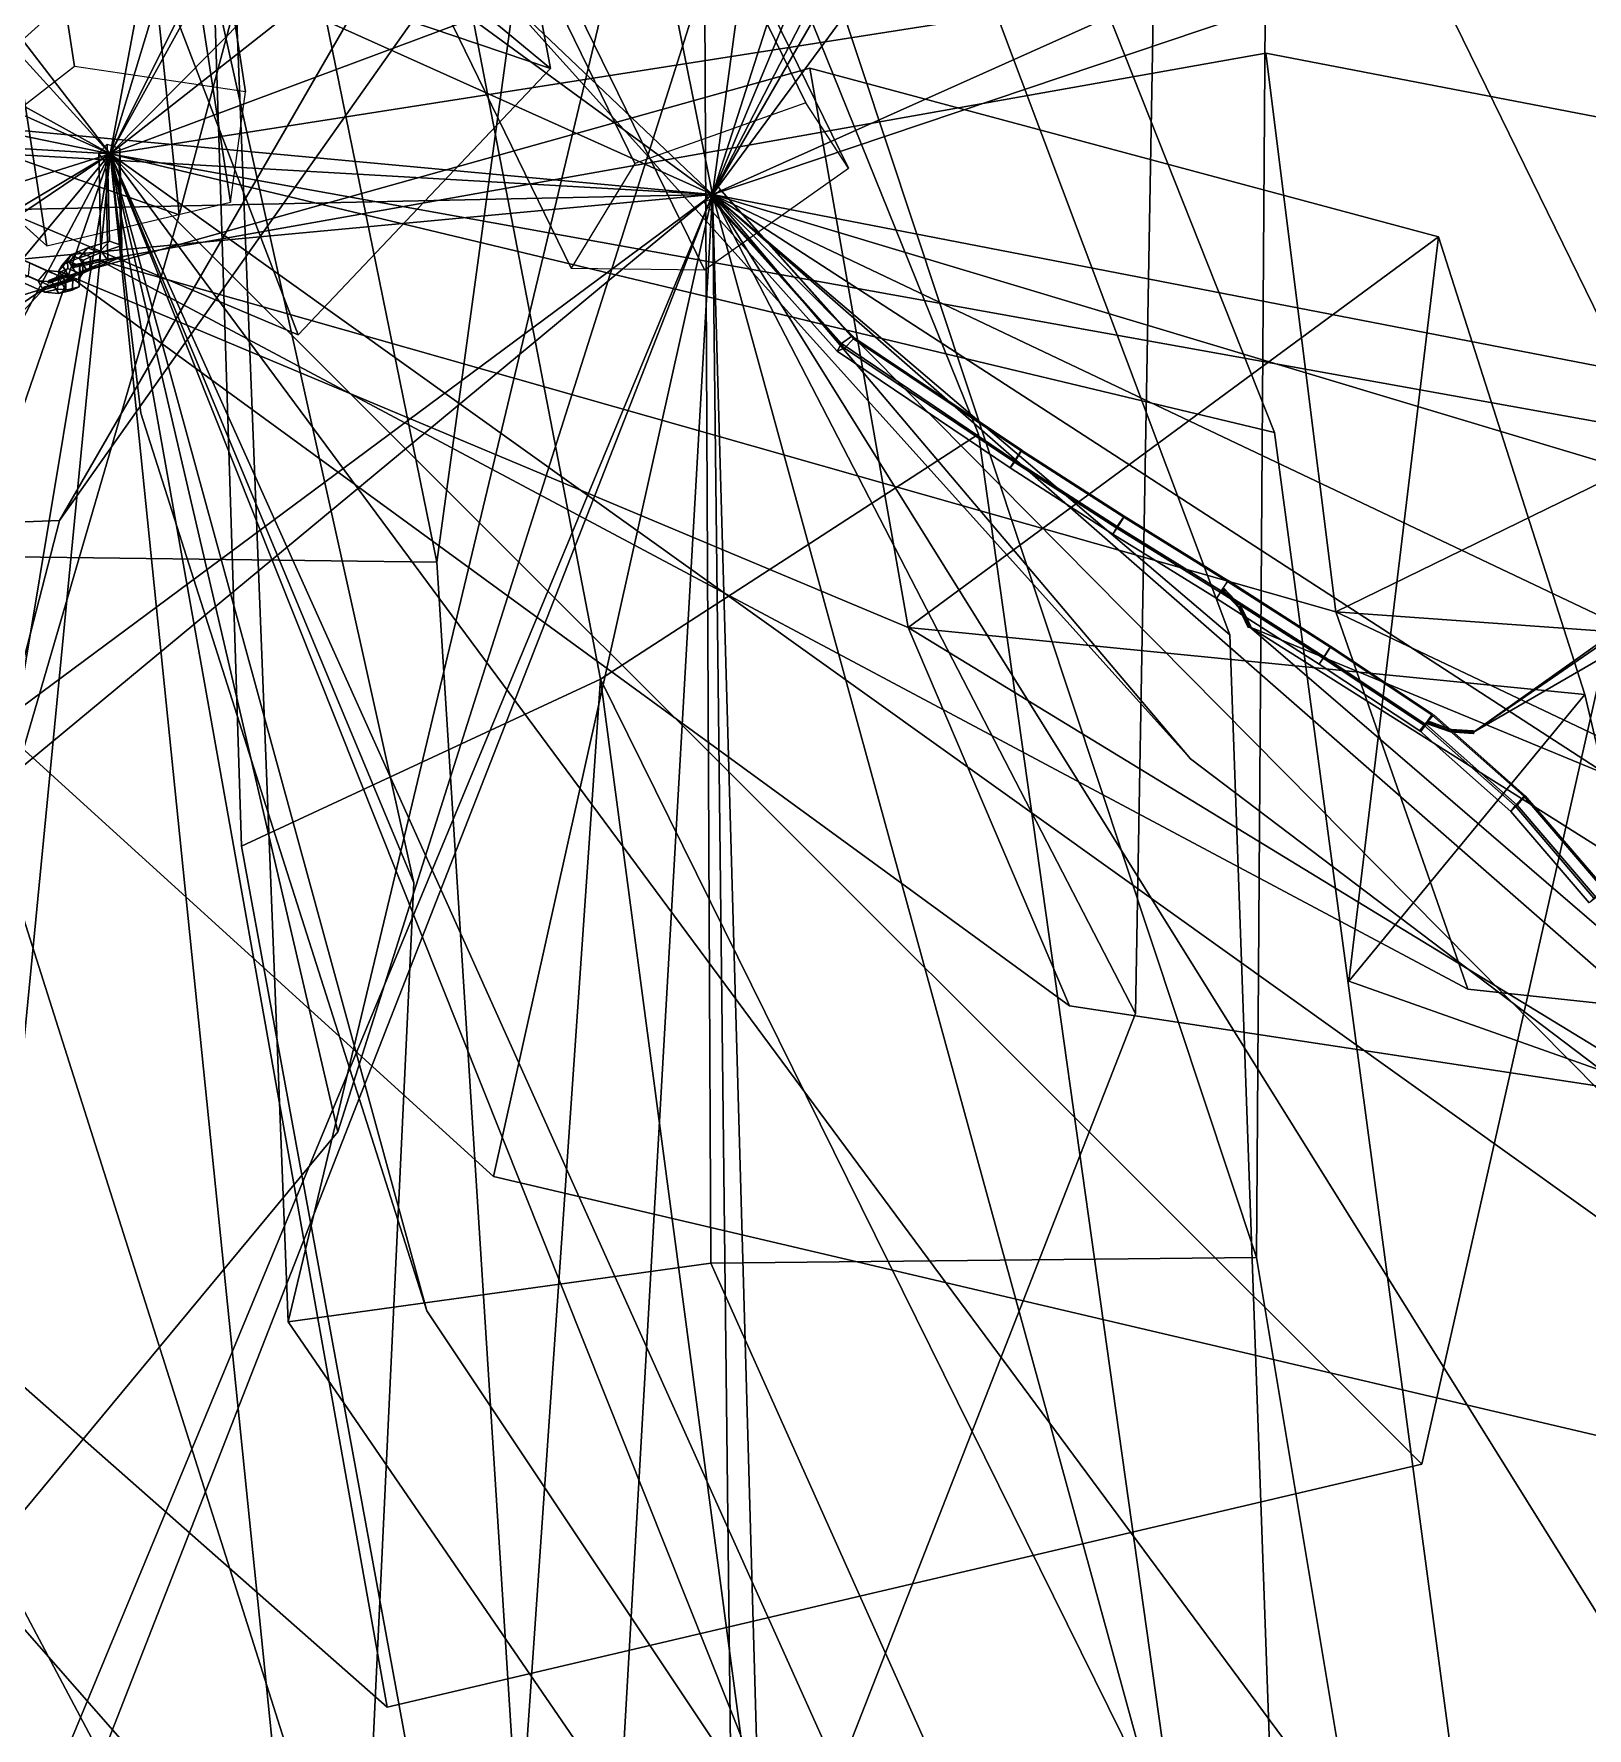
# Model space of a CAD drawing. Header units: metres. Extents: x -422 to 269, y -311 to 154.
# Drawn here: x -157.2 to -127.64, y -194.9 to -162.66 of the extents above; entities that cross this region are included whole.
import ezdxf

# ---------------------------------------------------------------- set-up
doc = ezdxf.new("R2010")
doc.units = ezdxf.units.M

msp = doc.modelspace()

# ---------------------------------------------------------------- linework, layer by layer
at = {"layer": 'coral-li_Intrnd', "color": 3}
for points in [[(-159.819, -141.2081, 574.8614), (-156.4236, -163.2759, 590.8166), (-158.7457, -165.0783, 588.8177), (-162.1476, -142.969, 572.8333)], [(-156.5758, -141.6483, 573.4743), (-153.1739, -163.7576, 589.4587), (-156.4236, -163.2759, 590.8166), (-159.819, -141.2081, 574.8614)], [(-153.4564, -141.598, 572.0261), (-142.5109, -163.966, 583.4007), (-145.7624, -165.1214, 584.2545), (-156.8752, -142.341, 572.6551)], [(-156.8697, -143.6855, 570.576), (-153.4573, -165.8621, 586.608), (-153.1739, -163.7576, 589.4587), (-156.5758, -141.6483, 573.4743)], [(-152.54, -143.0962, 568.9355), (-141.6973, -165.2108, 580.1719), (-142.5109, -163.966, 583.4007), (-153.4564, -141.598, 572.0261)], [(-156.8752, -142.341, 572.6551), (-145.7624, -165.1214, 584.2545), (-146.9717, -167.1171, 581.4937), (-158.0845, -144.3367, 569.8943)], [(-162.1476, -142.969, 572.8333), (-158.7457, -165.0783, 588.8177), (-156.9528, -166.6907, 586.2059), (-160.3652, -144.514, 570.1739)], [(-155.384, -144.779, 567.6255), (-144.4385, -167.147, 579.0001), (-141.6973, -165.2108, 580.1719), (-152.54, -143.0962, 568.9355)], [(-160.3652, -144.514, 570.1739), (-156.9528, -166.6907, 586.2059), (-153.4573, -165.8621, 586.608), (-156.8697, -143.6855, 570.576)], [(-158.0845, -144.3367, 569.8943), (-146.9717, -167.1171, 581.4937), (-144.4385, -167.147, 579.0001), (-155.384, -144.779, 567.6255)]]:
    msp.add_3dface(points, dxfattribs=at)
at = {"layer": 'coral-li_Leaf', "color": 3}
for points in [[(-112.0403, -108.6876, 421.2815), (-156.7112, -171.9143, 448.0213), (-122.5912, -112.8587, 399.1118)], [(-112.0403, -108.6876, 421.2815), (-122.5912, -112.8587, 399.1118), (-156.7112, -171.9143, 448.0213)], [(-122.5912, -112.8587, 399.1118), (-169.9484, -172.4239, 427.4928), (-184.7354, -177.2168, 402.6182)], [(-122.5912, -112.8587, 399.1118), (-184.7354, -177.2168, 402.6182), (-169.9484, -172.4239, 427.4928)], [(-122.5912, -112.8587, 399.1118), (-184.7354, -177.2168, 402.6182), (-142.5465, -114.0857, 372.0294)], [(-122.5912, -112.8587, 399.1118), (-142.5465, -114.0857, 372.0294), (-184.7354, -177.2168, 402.6182)], [(-122.5912, -112.8587, 399.1118), (-156.7112, -171.9143, 448.0213), (-169.9484, -172.4239, 427.4928)], [(-122.5912, -112.8587, 399.1118), (-169.9484, -172.4239, 427.4928), (-156.7112, -171.9143, 448.0213)], [(-158.7161, -124.9578, 506.3336), (-167.0827, -161.6823, 504.7086), (-154.4314, -166.0994, 502.295)], [(-158.7161, -124.9578, 506.3336), (-154.4314, -166.0994, 502.295), (-167.0827, -161.6823, 504.7086)], [(-158.7161, -124.9578, 506.3336), (-154.4314, -166.0994, 502.295), (-144.6509, -129.3977, 501.1729)], [(-158.7161, -124.9578, 506.3336), (-144.6509, -129.3977, 501.1729), (-154.4314, -166.0994, 502.295)], [(-154.7273, -131.885, 559.2829), (-153.248, -178.1148, 547.5212), (-146.4168, -174.9354, 542.4349)], [(-154.7273, -131.885, 559.2829), (-146.4168, -174.9354, 542.4349), (-153.248, -178.1148, 547.5212)], [(-146.4168, -174.9354, 542.4349), (-139.2237, -170.2741, 533.6298), (-154.7273, -131.885, 559.2829)], [(-146.4168, -174.9354, 542.4349), (-154.7273, -131.885, 559.2829), (-139.2237, -170.2741, 533.6298)], [(-145.9299, -137.768, 560.4674), (-107.4979, -165.7389, 564.7477), (-104.2776, -159.4318, 559.0472)], [(-145.9299, -137.768, 560.4674), (-104.2776, -159.4318, 559.0472), (-107.4979, -165.7389, 564.7477)], [(-155.6841, -142.5502, 518.0658), (-149.5317, -172.7111, 498.8745), (-145.2625, -141.5266, 509.3279)], [(-155.6841, -142.5502, 518.0658), (-145.2625, -141.5266, 509.3279), (-149.5317, -172.7111, 498.8745)], [(-136.7809, -142.153, 561.0158), (-100.0655, -172.557, 558.7153), (-97.1806, -166.1063, 552.9959)], [(-136.7809, -142.153, 561.0158), (-97.1806, -166.1063, 552.9959), (-100.0655, -172.557, 558.7153)], [(-97.1806, -166.1063, 552.9959), (-94.6266, -158.9595, 543.3316), (-136.7809, -142.153, 561.0158)], [(-97.1806, -166.1063, 552.9959), (-136.7809, -142.153, 561.0158), (-94.6266, -158.9595, 543.3316)], [(-164.6591, -142.7066, 522.6736), (-167.4539, -173.6846, 511.1119), (-155.6841, -142.5502, 518.0658)], [(-164.6591, -142.7066, 522.6736), (-155.6841, -142.5502, 518.0658), (-167.4539, -173.6846, 511.1119)], [(-155.6841, -142.5502, 518.0658), (-167.4539, -173.6846, 511.1119), (-159.5909, -172.5833, 505.201)], [(-155.6841, -142.5502, 518.0658), (-159.5909, -172.5833, 505.201), (-167.4539, -173.6846, 511.1119)], [(-155.6841, -142.5502, 518.0658), (-159.5909, -172.5833, 505.201), (-149.5317, -172.7111, 498.8745)], [(-155.6841, -142.5502, 518.0658), (-149.5317, -172.7111, 498.8745), (-159.5909, -172.5833, 505.201)], [(-155.1204, -160.6905, 661.0837), (-156.6374, -149.6738, 660.2557), (-159.9783, -165.0826, 618.9639)], [(-155.1204, -160.6905, 661.0837), (-159.9783, -165.0826, 618.9639), (-156.6374, -149.6738, 660.2557)], [(-147.3702, -163.3166, 687.655), (-162.157, -151.0799, 717.7909), (-148.8488, -155.4156, 686.7101)], [(-147.3702, -163.3166, 687.655), (-148.8488, -155.4156, 686.7101), (-162.157, -151.0799, 717.7909)], [(-101.3356, -156.3569, 608.0694), (-96.2085, -152.1013, 599.1275), (-129.8046, -175.9424, 583.1115)], [(-101.3356, -156.3569, 608.0694), (-129.8046, -175.9424, 583.1115), (-96.2085, -152.1013, 599.1275)], [(-144.4712, -154.1937, 528.2512), (-133.9354, -185.9399, 514.2152), (-133.7082, -153.2702, 519.9257)], [(-144.4712, -154.1937, 528.2512), (-133.7082, -153.2702, 519.9257), (-133.9354, -185.9399, 514.2152)], [(-153.6407, -154.7081, 532.43), (-152.3597, -187.1677, 525.6584), (-144.4712, -154.1937, 528.2512)], [(-153.6407, -154.7081, 532.43), (-144.4712, -154.1937, 528.2512), (-152.3597, -187.1677, 525.6584)], [(-144.4712, -154.1937, 528.2512), (-152.3597, -187.1677, 525.6584), (-144.3163, -186.047, 519.9993)], [(-144.4712, -154.1937, 528.2512), (-144.3163, -186.047, 519.9993), (-152.3597, -187.1677, 525.6584)], [(-144.4712, -154.1937, 528.2512), (-144.3163, -186.047, 519.9993), (-133.9354, -185.9399, 514.2152)], [(-144.4712, -154.1937, 528.2512), (-133.9354, -185.9399, 514.2152), (-144.3163, -186.047, 519.9993)], [(-155.1204, -160.6905, 661.0837), (-147.3702, -163.3166, 687.655), (-148.8488, -155.4156, 686.7101)], [(-155.1204, -160.6905, 661.0837), (-148.8488, -155.4156, 686.7101), (-147.3702, -163.3166, 687.655)], [(-129.8046, -175.9424, 583.1115), (-103.9128, -160.9437, 614.4241), (-101.3356, -156.3569, 608.0694)], [(-129.8046, -175.9424, 583.1115), (-101.3356, -156.3569, 608.0694), (-103.9128, -160.9437, 614.4241)], [(-159.9783, -165.0826, 618.9639), (-152.17, -168.3868, 661.4365), (-155.1204, -160.6905, 661.0837)], [(-159.9783, -165.0826, 618.9639), (-155.1204, -160.6905, 661.0837), (-152.17, -168.3868, 661.4365)], [(-152.17, -168.3868, 661.4365), (-147.3702, -163.3166, 687.655), (-155.1204, -160.6905, 661.0837)], [(-152.17, -168.3868, 661.4365), (-155.1204, -160.6905, 661.0837), (-147.3702, -163.3166, 687.655)], [(-167.0827, -161.6823, 504.7086), (-165.0706, -202.5748, 529.3098), (-154.4314, -166.0994, 502.295)], [(-167.0827, -161.6823, 504.7086), (-154.4314, -166.0994, 502.295), (-165.0706, -202.5748, 529.3098)], [(-132.4252, -173.6543, 636.0923), (-133.7555, -163.027, 639.1981), (-155.9358, -166.9694, 601.1705)], [(-132.4252, -173.6543, 636.0923), (-155.9358, -166.9694, 601.1705), (-133.7555, -163.027, 639.1981)], [(-132.4252, -173.6543, 636.0923), (-117.1798, -166.2158, 660.4221), (-133.7555, -163.027, 639.1981)], [(-132.4252, -173.6543, 636.0923), (-133.7555, -163.027, 639.1981), (-117.1798, -166.2158, 660.4221)], [(-140.559, -173.9523, 649.4535), (-142.4302, -163.3098, 652.2089), (-156.5407, -167.2561, 610.5085)], [(-140.559, -173.9523, 649.4535), (-156.5407, -167.2561, 610.5085), (-142.4302, -163.3098, 652.2089)], [(-140.559, -173.9523, 649.4535), (-130.4723, -166.5163, 676.3359), (-142.4302, -163.3098, 652.2089)], [(-140.559, -173.9523, 649.4535), (-142.4302, -163.3098, 652.2089), (-130.4723, -166.5163, 676.3359)], [(-132.4252, -173.6543, 636.0923), (-115.0713, -174.9032, 656.6143), (-117.1798, -166.2158, 660.4221)], [(-132.4252, -173.6543, 636.0923), (-117.1798, -166.2158, 660.4221), (-115.0713, -174.9032, 656.6143)], [(-140.559, -173.9523, 649.4535), (-127.6876, -175.2247, 673.0454), (-130.4723, -166.5163, 676.3359)], [(-140.559, -173.9523, 649.4535), (-130.4723, -166.5163, 676.3359), (-127.6876, -175.2247, 673.0454)], [(-127.6876, -175.2247, 673.0454), (-132.1754, -180.6803, 706.3924), (-130.4723, -166.5163, 676.3359)], [(-127.6876, -175.2247, 673.0454), (-130.4723, -166.5163, 676.3359), (-132.1754, -180.6803, 706.3924)], [(-155.9358, -166.9694, 601.1705), (-129.9123, -180.8322, 632.8945), (-132.4252, -173.6543, 636.0923)], [(-155.9358, -166.9694, 601.1705), (-132.4252, -173.6543, 636.0923), (-129.9123, -180.8322, 632.8945)], [(-156.5407, -167.2561, 610.5085), (-137.4927, -181.1513, 646.8392), (-140.559, -173.9523, 649.4535)], [(-156.5407, -167.2561, 610.5085), (-140.559, -173.9523, 649.4535), (-137.4927, -181.1513, 646.8392)], [(-187.0391, -187.9842, 628.0601), (-192.3324, -178.3705, 630.0385), (-156.9995, -167.5038, 605.8083)], [(-187.0391, -187.9842, 628.0601), (-156.9995, -167.5038, 605.8083), (-192.3324, -178.3705, 630.0385)], [(-156.9995, -167.5038, 605.8083), (-182.213, -194.6736, 628.2115), (-187.0391, -187.9842, 628.0601)], [(-156.9995, -167.5038, 605.8083), (-187.0391, -187.9842, 628.0601), (-182.213, -194.6736, 628.2115)], [(-146.4168, -174.9354, 542.4349), (-135.4424, -197.1456, 521.1173), (-139.2237, -170.2741, 533.6298)], [(-146.4168, -174.9354, 542.4349), (-139.2237, -170.2741, 533.6298), (-135.4424, -197.1456, 521.1173)], [(-156.7112, -171.9143, 448.0213), (-183.117, -274.4756, 427.6138), (-169.9484, -172.4239, 427.4928)], [(-156.7112, -171.9143, 448.0213), (-169.9484, -172.4239, 427.4928), (-183.117, -274.4756, 427.6138)], [(-167.4539, -173.6846, 511.1119), (-147.0184, -212.2084, 508.3265), (-159.5909, -172.5833, 505.201)], [(-167.4539, -173.6846, 511.1119), (-159.5909, -172.5833, 505.201), (-147.0184, -212.2084, 508.3265)], [(-159.5909, -172.5833, 505.201), (-147.0184, -212.2084, 508.3265), (-149.5317, -172.7111, 498.8745)], [(-159.5909, -172.5833, 505.201), (-149.5317, -172.7111, 498.8745), (-147.0184, -212.2084, 508.3265)], [(-129.9123, -180.8322, 632.8945), (-113.6105, -182.5814, 654.5127), (-132.4252, -173.6543, 636.0923)], [(-129.9123, -180.8322, 632.8945), (-132.4252, -173.6543, 636.0923), (-113.6105, -182.5814, 654.5127)], [(-132.4252, -173.6543, 636.0923), (-113.6105, -182.5814, 654.5127), (-115.0713, -174.9032, 656.6143)], [(-132.4252, -173.6543, 636.0923), (-115.0713, -174.9032, 656.6143), (-113.6105, -182.5814, 654.5127)], [(-137.4927, -181.1513, 646.8392), (-125.8747, -182.9157, 671.2944), (-140.559, -173.9523, 649.4535)], [(-137.4927, -181.1513, 646.8392), (-140.559, -173.9523, 649.4535), (-125.8747, -182.9157, 671.2944)], [(-140.559, -173.9523, 649.4535), (-125.8747, -182.9157, 671.2944), (-127.6876, -175.2247, 673.0454)], [(-140.559, -173.9523, 649.4535), (-127.6876, -175.2247, 673.0454), (-125.8747, -182.9157, 671.2944)], [(-134.0699, -173.9392, 582.4333), (-101.7412, -201.7583, 574.8984), (-99.6575, -195.6605, 569.7469)], [(-134.0699, -173.9392, 582.4333), (-99.6575, -195.6605, 569.7469), (-101.7412, -201.7583, 574.8984)], [(-99.6575, -195.6605, 569.7469), (-98.2884, -188.7333, 561.1159), (-134.0699, -173.9392, 582.4333)], [(-99.6575, -195.6605, 569.7469), (-134.0699, -173.9392, 582.4333), (-98.2884, -188.7333, 561.1159)], [(-153.248, -178.1148, 547.5212), (-148.448, -204.2844, 533.8837), (-146.4168, -174.9354, 542.4349)], [(-153.248, -178.1148, 547.5212), (-146.4168, -174.9354, 542.4349), (-148.448, -204.2844, 533.8837)], [(-146.4168, -174.9354, 542.4349), (-148.448, -204.2844, 533.8837), (-143.0145, -200.5409, 527.8835)], [(-146.4168, -174.9354, 542.4349), (-143.0145, -200.5409, 527.8835), (-148.448, -204.2844, 533.8837)], [(-146.4168, -174.9354, 542.4349), (-143.0145, -200.5409, 527.8835), (-135.4424, -197.1456, 521.1173)], [(-146.4168, -174.9354, 542.4349), (-135.4424, -197.1456, 521.1173), (-143.0145, -200.5409, 527.8835)], [(-125.8747, -182.9157, 671.2944), (-132.1754, -180.6803, 706.3924), (-127.6876, -175.2247, 673.0454)], [(-125.8747, -182.9157, 671.2944), (-127.6876, -175.2247, 673.0454), (-132.1754, -180.6803, 706.3924)], [(-144.3163, -186.047, 519.9993), (-127.7472, -223.0438, 529.73), (-133.9354, -185.9399, 514.2152)], [(-144.3163, -186.047, 519.9993), (-133.9354, -185.9399, 514.2152), (-127.7472, -223.0438, 529.73)], [(-152.3597, -187.1677, 525.6584), (-127.7472, -223.0438, 529.73), (-144.3163, -186.047, 519.9993)], [(-152.3597, -187.1677, 525.6584), (-144.3163, -186.047, 519.9993), (-127.7472, -223.0438, 529.73)]]:
    msp.add_3dface(points, dxfattribs=at)
at = {"layer": 'coral-li_Mrstm', "color": 3}
for points in [[(-155.7478, -164.9399, 588.3712), (-144.0722, -143.8325, 608.159), (-150.7336, -138.2324, 590.7391)], [(-155.7478, -164.9399, 588.3712), (-150.7336, -138.2324, 590.7391), (-144.0722, -143.8325, 608.159)], [(-144.287, -165.7146, 581.6705), (-140.781, -139.8475, 590.7549), (-135.696, -150.8382, 606.1398)], [(-144.287, -165.7146, 581.6705), (-135.696, -150.8382, 606.1398), (-140.781, -139.8475, 590.7549)], [(-144.287, -165.7146, 581.6705), (-137.0375, -148.2832, 606.5098), (-149.1765, -141.3636, 592.947)], [(-144.287, -165.7146, 581.6705), (-149.1765, -141.3636, 592.947), (-137.0375, -148.2832, 606.5098)], [(-155.7478, -164.9399, 588.3712), (-144.1085, -141.7085, 597.7921), (-142.1028, -154.2202, 612.718)], [(-155.7478, -164.9399, 588.3712), (-142.1028, -154.2202, 612.718), (-144.1085, -141.7085, 597.7921)], [(-144.287, -165.7146, 581.6705), (-116.1417, -153.1127, 576.9339), (-132.1665, -142.2441, 574.8683)], [(-144.287, -165.7146, 581.6705), (-132.1665, -142.2441, 574.8683), (-116.1417, -153.1127, 576.9339)], [(-155.7478, -164.9399, 588.3712), (-179.1889, -151.977, 604.3674), (-172.3809, -143.321, 588.3077)], [(-155.7478, -164.9399, 588.3712), (-172.3809, -143.321, 588.3077), (-179.1889, -151.977, 604.3674)], [(-155.7478, -164.9399, 588.3712), (-133.5944, -170.239, 626.6155), (-144.0722, -143.8325, 608.159)], [(-155.7478, -164.9399, 588.3712), (-144.0722, -143.8325, 608.159), (-133.5944, -170.239, 626.6155)], [(-155.7478, -164.9399, 588.3712), (-173.1141, -145.8411, 598.2491), (-175.3626, -160.8916, 610.5688)], [(-155.7478, -164.9399, 588.3712), (-175.3626, -160.8916, 610.5688), (-173.1141, -145.8411, 598.2491)], [(-144.287, -165.7146, 581.6705), (-130.4018, -146.8728, 566.9697), (-116.3327, -156.2987, 576.7962)], [(-144.287, -165.7146, 581.6705), (-116.3327, -156.2987, 576.7962), (-130.4018, -146.8728, 566.9697)], [(-144.287, -165.7146, 581.6705), (-113.4797, -171.6805, 613.2426), (-137.0375, -148.2832, 606.5098)], [(-144.287, -165.7146, 581.6705), (-137.0375, -148.2832, 606.5098), (-113.4797, -171.6805, 613.2426)], [(-155.7478, -164.9399, 588.3712), (-125.6655, -160.2179, 581.5771), (-139.2776, -148.3006, 574.3745)], [(-155.7478, -164.9399, 588.3712), (-139.2776, -148.3006, 574.3745), (-125.6655, -160.2179, 581.5771)], [(-144.287, -165.7146, 581.6705), (-164.8202, -150.713, 592.4993), (-166.0513, -167.7508, 602.0673)], [(-144.287, -165.7146, 581.6705), (-166.0513, -167.7508, 602.0673), (-164.8202, -150.713, 592.4993)], [(-144.287, -165.7146, 581.6705), (-135.696, -150.8382, 606.1398), (-136.2367, -181.299, 622.4297)], [(-144.287, -165.7146, 581.6705), (-136.2367, -181.299, 622.4297), (-135.696, -150.8382, 606.1398)], [(-155.7478, -164.9399, 588.3712), (-172.593, -175.0024, 628.327), (-179.1889, -151.977, 604.3674)], [(-155.7478, -164.9399, 588.3712), (-179.1889, -151.977, 604.3674), (-172.593, -175.0024, 628.327)], [(-144.287, -165.7146, 581.6705), (-104.1739, -184.7638, 578.5805), (-116.1417, -153.1127, 576.9339)], [(-144.287, -165.7146, 581.6705), (-116.1417, -153.1127, 576.9339), (-104.1739, -184.7638, 578.5805)], [(-155.7478, -164.9399, 588.3712), (-142.1028, -154.2202, 612.718), (-151.415, -183.5503, 628.4196)], [(-155.7478, -164.9399, 588.3712), (-151.415, -183.5503, 628.4196), (-142.1028, -154.2202, 612.718)], [(-144.287, -165.7146, 581.6705), (-168.4447, -166.2342, 601.4071), (-168.8862, -154.6586, 585.7548)], [(-144.287, -165.7146, 581.6705), (-168.8862, -154.6586, 585.7548), (-168.4447, -166.2342, 601.4071)], [(-144.287, -165.7146, 581.6705), (-134.4397, -174.0935, 553.2764), (-141.2048, -156.0915, 556.334)], [(-144.287, -165.7146, 581.6705), (-141.2048, -156.0915, 556.334), (-134.4397, -174.0935, 553.2764)], [(-144.287, -165.7146, 581.6705), (-116.3327, -156.2987, 576.7962), (-106.9536, -176.9333, 602.8685)], [(-144.287, -165.7146, 581.6705), (-106.9536, -176.9333, 602.8685), (-116.3327, -156.2987, 576.7962)], [(-155.7478, -164.9399, 588.3712), (-182.8131, -173.472, 575.4068), (-174.5056, -156.5817, 570.4177)], [(-155.7478, -164.9399, 588.3712), (-174.5056, -156.5817, 570.4177), (-182.8131, -173.472, 575.4068)], [(-155.7478, -164.9399, 588.3712), (-133.0777, -156.478, 575.0151), (-126.3459, -170.2357, 587.2117)], [(-155.7478, -164.9399, 588.3712), (-126.3459, -170.2357, 587.2117), (-133.0777, -156.478, 575.0151)], [(-155.7478, -164.9399, 588.3712), (-149.9701, -178.8127, 561.0295), (-154.1913, -159.8123, 561.6256)], [(-155.7478, -164.9399, 588.3712), (-154.1913, -159.8123, 561.6256), (-149.9701, -178.8127, 561.0295)], [(-155.7478, -164.9399, 588.3712), (-120.0385, -190.4747, 595.7404), (-125.6655, -160.2179, 581.5771)], [(-155.7478, -164.9399, 588.3712), (-125.6655, -160.2179, 581.5771), (-120.0385, -190.4747, 595.7404)], [(-155.7478, -164.9399, 588.3712), (-175.3626, -160.8916, 610.5688), (-171.4014, -194.4974, 617.5314)], [(-155.7478, -164.9399, 588.3712), (-171.4014, -194.4974, 617.5314), (-175.3626, -160.8916, 610.5688)], [(-144.287, -165.7146, 581.6705), (-148.2761, -161.9111, 554.5864), (-135.1868, -176.4548, 555.2944)], [(-144.287, -165.7146, 581.6705), (-135.1868, -176.4548, 555.2944), (-148.2761, -161.9111, 554.5864)], [(-155.7478, -164.9399, 588.3712), (-180.0491, -163.5127, 575.2817), (-180.1416, -181.428, 583.18)], [(-155.7478, -164.9399, 588.3712), (-180.1416, -181.428, 583.18), (-180.0491, -163.5127, 575.2817)], [(-144.287, -165.7146, 581.6705), (-166.815, -182.4267, 568.0104), (-163.8851, -163.8983, 562.7851)], [(-144.287, -165.7146, 581.6705), (-163.8851, -163.8983, 562.7851), (-166.815, -182.4267, 568.0104)], [(-144.287, -165.7146, 581.6705), (-169.4259, -164.2709, 570.2742), (-165.7384, -183.492, 570.8232)], [(-144.287, -165.7146, 581.6705), (-165.7384, -183.492, 570.8232), (-169.4259, -164.2709, 570.2742)], [(-155.7478, -164.9399, 588.3712), (-169.7644, -205.688, 624.6899), (-183.5035, -198.2264, 598.5256)], [(-155.7478, -164.9399, 588.3712), (-183.5035, -198.2264, 598.5256), (-169.7644, -205.688, 624.6899)], [(-155.7478, -164.9399, 588.3712), (-183.5035, -198.2264, 598.5256), (-182.8131, -173.472, 575.4068)], [(-155.7478, -164.9399, 588.3712), (-182.8131, -173.472, 575.4068), (-183.5035, -198.2264, 598.5256)], [(-155.7478, -164.9399, 588.3712), (-180.1416, -181.428, 583.18), (-162.8815, -207.8176, 597.2935)], [(-155.7478, -164.9399, 588.3712), (-162.8815, -207.8176, 597.2935), (-180.1416, -181.428, 583.18)], [(-155.7478, -164.9399, 588.3712), (-150.4781, -194.4988, 636.0621), (-172.593, -175.0024, 628.327)], [(-155.7478, -164.9399, 588.3712), (-172.593, -175.0024, 628.327), (-150.4781, -194.4988, 636.0621)], [(-155.7478, -164.9399, 588.3712), (-171.4014, -194.4974, 617.5314), (-160.9537, -218.5084, 605.0815)], [(-155.7478, -164.9399, 588.3712), (-160.9537, -218.5084, 605.0815), (-171.4014, -194.4974, 617.5314)], [(-155.7478, -164.9399, 588.3712), (-151.415, -183.5503, 628.4196), (-169.7644, -205.688, 624.6899)], [(-155.7478, -164.9399, 588.3712), (-169.7644, -205.688, 624.6899), (-151.415, -183.5503, 628.4196)], [(-155.7478, -164.9399, 588.3712), (-162.8815, -207.8176, 597.2935), (-135.7359, -215.1279, 604.3903)], [(-155.7478, -164.9399, 588.3712), (-135.7359, -215.1279, 604.3903), (-162.8815, -207.8176, 597.2935)], [(-155.7478, -164.9399, 588.3712), (-160.9537, -218.5084, 605.0815), (-151.3497, -208.0329, 578.1179)], [(-155.7478, -164.9399, 588.3712), (-151.3497, -208.0329, 578.1179), (-160.9537, -218.5084, 605.0815)], [(-155.7478, -164.9399, 588.3712), (-135.7359, -215.1279, 604.3903), (-120.0385, -190.4747, 595.7404)], [(-155.7478, -164.9399, 588.3712), (-120.0385, -190.4747, 595.7404), (-135.7359, -215.1279, 604.3903)], [(-155.7478, -164.9399, 588.3712), (-155.1628, -169.8765, 561.1827), (-149.7204, -186.9546, 569.0609)], [(-155.7478, -164.9399, 588.3712), (-149.7204, -186.9546, 569.0609), (-155.1628, -169.8765, 561.1827)], [(-155.7478, -164.9399, 588.3712), (-149.7204, -186.9546, 569.0609), (-137.8345, -204.7825, 596.1609)], [(-155.7478, -164.9399, 588.3712), (-137.8345, -204.7825, 596.1609), (-149.7204, -186.9546, 569.0609)], [(-155.7478, -164.9399, 588.3712), (-137.8345, -204.7825, 596.1609), (-129.568, -200.2995, 623.5881)], [(-155.7478, -164.9399, 588.3712), (-129.568, -200.2995, 623.5881), (-137.8345, -204.7825, 596.1609)], [(-155.7478, -164.9399, 588.3712), (-129.568, -200.2995, 623.5881), (-133.5944, -170.239, 626.6155)], [(-155.7478, -164.9399, 588.3712), (-133.5944, -170.239, 626.6155), (-129.568, -200.2995, 623.5881)], [(-155.7478, -164.9399, 588.3712), (-126.3459, -170.2357, 587.2117), (-130.7884, -189.8704, 615.2876)], [(-155.7478, -164.9399, 588.3712), (-130.7884, -189.8704, 615.2876), (-126.3459, -170.2357, 587.2117)], [(-155.7478, -164.9399, 588.3712), (-130.7884, -189.8704, 615.2876), (-150.4781, -194.4988, 636.0621)], [(-155.7478, -164.9399, 588.3712), (-150.4781, -194.4988, 636.0621), (-130.7884, -189.8704, 615.2876)], [(-155.7478, -164.9399, 588.3712), (-151.3497, -208.0329, 578.1179), (-149.9701, -178.8127, 561.0295)], [(-155.7478, -164.9399, 588.3712), (-149.9701, -178.8127, 561.0295), (-151.3497, -208.0329, 578.1179)], [(-144.287, -165.7146, 581.6705), (-148.4552, -184.3974, 621.8583), (-168.4447, -166.2342, 601.4071)], [(-144.287, -165.7146, 581.6705), (-168.4447, -166.2342, 601.4071), (-148.4552, -184.3974, 621.8583)], [(-144.287, -165.7146, 581.6705), (-160.8968, -205.7328, 591.8752), (-166.815, -182.4267, 568.0104)], [(-144.287, -165.7146, 581.6705), (-166.815, -182.4267, 568.0104), (-160.8968, -205.7328, 591.8752)], [(-144.287, -165.7146, 581.6705), (-166.0513, -167.7508, 602.0673), (-158.216, -201.3318, 604.1736)], [(-144.287, -165.7146, 581.6705), (-158.216, -201.3318, 604.1736), (-166.0513, -167.7508, 602.0673)], [(-144.287, -165.7146, 581.6705), (-165.7384, -183.492, 570.8232), (-143.0398, -209.3657, 573.7955)], [(-144.287, -165.7146, 581.6705), (-143.0398, -209.3657, 573.7955), (-165.7384, -183.492, 570.8232)], [(-144.287, -165.7146, 581.6705), (-146.7111, -208.0839, 618.7499), (-160.8968, -205.7328, 591.8752)], [(-144.287, -165.7146, 581.6705), (-160.8968, -205.7328, 591.8752), (-146.7111, -208.0839, 618.7499)], [(-144.287, -165.7146, 581.6705), (-158.216, -201.3318, 604.1736), (-143.6413, -221.541, 589.3461)], [(-144.287, -165.7146, 581.6705), (-143.6413, -221.541, 589.3461), (-158.216, -201.3318, 604.1736)], [(-144.287, -165.7146, 581.6705), (-118.9405, -191.3269, 625.0004), (-148.4552, -184.3974, 621.8583)], [(-144.287, -165.7146, 581.6705), (-148.4552, -184.3974, 621.8583), (-118.9405, -191.3269, 625.0004)], [(-144.287, -165.7146, 581.6705), (-136.2367, -181.299, 622.4297), (-146.7111, -208.0839, 618.7499)], [(-144.287, -165.7146, 581.6705), (-146.7111, -208.0839, 618.7499), (-136.2367, -181.299, 622.4297)], [(-144.287, -165.7146, 581.6705), (-143.6413, -221.541, 589.3461), (-133.3113, -205.6886, 565.4504)], [(-144.287, -165.7146, 581.6705), (-133.3113, -205.6886, 565.4504), (-143.6413, -221.541, 589.3461)], [(-144.287, -165.7146, 581.6705), (-133.3113, -205.6886, 565.4504), (-134.4397, -174.0935, 553.2764)], [(-144.287, -165.7146, 581.6705), (-134.4397, -174.0935, 553.2764), (-133.3113, -205.6886, 565.4504)], [(-144.287, -165.7146, 581.6705), (-143.0398, -209.3657, 573.7955), (-114.554, -213.3971, 577.3999)], [(-144.287, -165.7146, 581.6705), (-114.554, -213.3971, 577.3999), (-143.0398, -209.3657, 573.7955)], [(-144.287, -165.7146, 581.6705), (-114.554, -213.3971, 577.3999), (-104.1739, -184.7638, 578.5805)], [(-144.287, -165.7146, 581.6705), (-104.1739, -184.7638, 578.5805), (-114.554, -213.3971, 577.3999)], [(-144.287, -165.7146, 581.6705), (-135.1868, -176.4548, 555.2944), (-111.5395, -194.373, 572.9935)], [(-144.287, -165.7146, 581.6705), (-111.5395, -194.373, 572.9935), (-135.1868, -176.4548, 555.2944)], [(-144.287, -165.7146, 581.6705), (-111.5395, -194.373, 572.9935), (-99.3755, -194.8309, 599.3091)], [(-144.287, -165.7146, 581.6705), (-99.3755, -194.8309, 599.3091), (-111.5395, -194.373, 572.9935)], [(-144.287, -165.7146, 581.6705), (-99.3755, -194.8309, 599.3091), (-113.4797, -171.6805, 613.2426)], [(-144.287, -165.7146, 581.6705), (-113.4797, -171.6805, 613.2426), (-99.3755, -194.8309, 599.3091)], [(-144.287, -165.7146, 581.6705), (-106.9536, -176.9333, 602.8685), (-118.9405, -191.3269, 625.0004)], [(-144.287, -165.7146, 581.6705), (-118.9405, -191.3269, 625.0004), (-106.9536, -176.9333, 602.8685)]]:
    msp.add_3dface(points, dxfattribs=at)
at = {"layer": 'coral-li_Petiole', "color": 3}
for points in [[(-155.8032, -164.7545, 588.471), (-155.7625, -166.603, 591.926), (-155.9244, -166.7776, 591.8345), (-155.9651, -164.9291, 588.3795)], [(-155.9651, -164.9291, 588.3795), (-155.9244, -166.7776, 591.8345), (-155.788, -166.967, 591.7316), (-155.8287, -165.1185, 588.2766)], [(-155.8287, -165.1185, 588.2766), (-155.788, -166.967, 591.7316), (-155.5372, -166.9075, 591.7604), (-155.5779, -165.059, 588.3054)], [(-155.5653, -164.8344, 588.4255), (-155.5246, -166.6829, 591.8805), (-155.7625, -166.603, 591.926), (-155.8032, -164.7545, 588.471)], [(-155.5779, -165.059, 588.3054), (-155.5372, -166.9075, 591.7604), (-155.5246, -166.6829, 591.8805), (-155.5653, -164.8344, 588.4255)], [(-144.1711, -165.5722, 581.7874), (-141.6355, -168.4084, 582.7269), (-141.8279, -168.5515, 582.8138), (-144.3634, -165.7153, 581.8743)], [(-144.3094, -165.8004, 581.4717), (-141.7738, -168.6366, 582.4112), (-141.6023, -168.4606, 582.4795), (-144.1379, -165.6244, 581.54)], [(-144.1379, -165.6244, 581.54), (-141.6023, -168.4606, 582.4795), (-141.6355, -168.4084, 582.7269), (-144.1711, -165.5722, 581.7874)], [(-144.3634, -165.7153, 581.8743), (-141.8279, -168.5515, 582.8138), (-141.9146, -168.6947, 582.6157), (-144.4502, -165.8585, 581.6762)], [(-144.4502, -165.8585, 581.6762), (-141.9146, -168.6947, 582.6157), (-141.7738, -168.6366, 582.4112), (-144.3094, -165.8004, 581.4717)], [(-155.7625, -166.603, 591.926), (-156.1698, -166.7277, 595.723), (-156.335, -166.9204, 595.6981), (-155.9244, -166.7776, 591.8345)], [(-155.5246, -166.6829, 591.8805), (-155.9352, -166.8256, 595.744), (-156.1698, -166.7277, 595.723), (-155.7625, -166.603, 591.926)], [(-156.9504, -167.1629, 609.5774), (-157.4997, -166.9159, 611.8201), (-157.6669, -167.1075, 611.8003), (-157.1176, -167.3545, 609.5576)], [(-156.7243, -167.2605, 609.6436), (-157.2736, -167.0136, 611.8863), (-157.4997, -166.9159, 611.8201), (-156.9504, -167.1629, 609.5774)], [(-156.4928, -166.8675, 600.3591), (-156.5579, -166.973, 602.678), (-156.7241, -167.1661, 602.6646), (-156.6589, -167.0605, 600.3456)], [(-156.5579, -166.973, 602.678), (-156.5543, -167.1209, 605.0009), (-156.7206, -167.314, 604.9888), (-156.7241, -167.1661, 602.6646)], [(-156.3588, -166.8041, 598.0363), (-156.4926, -166.8673, 600.3538), (-156.6586, -167.0604, 600.3389), (-156.5245, -166.9969, 598.0164)], [(-156.5245, -166.9969, 598.0164), (-156.6586, -167.0604, 600.3389), (-156.5274, -167.2791, 600.3405), (-156.3934, -167.2157, 598.0198)], [(-156.257, -166.9649, 600.3613), (-156.3221, -167.0704, 602.6802), (-156.5579, -166.973, 602.678), (-156.4928, -166.8675, 600.3591)], [(-156.3221, -167.0704, 602.6802), (-156.3185, -167.2179, 604.9943), (-156.5543, -167.1209, 605.0009), (-156.5579, -166.973, 602.678)], [(-156.1698, -166.7277, 595.723), (-156.3588, -166.8041, 598.0363), (-156.5245, -166.9969, 598.0164), (-156.3355, -166.9205, 595.7031)], [(-156.3355, -166.9205, 595.7031), (-156.5245, -166.9969, 598.0164), (-156.3934, -167.2157, 598.0198), (-156.2044, -167.1393, 595.7066)], [(-156.1238, -166.9018, 598.0522), (-156.2572, -166.9649, 600.3647), (-156.4926, -166.8673, 600.3538), (-156.3588, -166.8041, 598.0363)], [(-155.9347, -166.8254, 595.739), (-156.1238, -166.9018, 598.0522), (-156.3588, -166.8041, 598.0363), (-156.1698, -166.7277, 595.723)], [(-156.2753, -167.219, 600.3492), (-156.3404, -167.3245, 602.6681), (-156.3221, -167.0704, 602.6802), (-156.257, -166.9649, 600.3613)], [(-155.9244, -166.7776, 591.8345), (-156.335, -166.9204, 595.6981), (-156.2041, -167.1392, 595.7034), (-155.788, -166.967, 591.7316)], [(-156.2796, -167.0183, 600.8159), (-155.9422, -166.9426, 601.1708), (-155.956, -166.9656, 601.1888), (-156.299, -167.0425, 600.8247)], [(-156.299, -167.0425, 600.8247), (-155.956, -166.9656, 601.1888), (-155.9421, -166.9938, 601.1816), (-156.283, -167.0702, 600.8209)], [(-156.283, -167.0702, 600.8209), (-155.9421, -166.9938, 601.1816), (-155.9193, -166.988, 601.1588), (-156.2531, -167.0629, 600.8095)], [(-156.2514, -167.0309, 600.8065), (-155.9196, -166.9564, 601.1523), (-155.9422, -166.9426, 601.1708), (-156.2796, -167.0183, 600.8159)], [(-156.142, -167.156, 598.0424), (-156.2756, -167.2192, 600.3567), (-156.2572, -166.9649, 600.3647), (-156.1238, -166.9018, 598.0522)], [(-156.2531, -167.0629, 600.8095), (-155.9193, -166.988, 601.1588), (-155.9196, -166.9564, 601.1523), (-156.2514, -167.0309, 600.8065)], [(-155.788, -166.967, 591.7316), (-156.2041, -167.1392, 595.7034), (-155.9533, -167.0798, 595.7323), (-155.5372, -166.9075, 591.7604)], [(-155.953, -167.0796, 595.7291), (-156.142, -167.156, 598.0424), (-156.1238, -166.9018, 598.0522), (-155.9347, -166.8254, 595.739)], [(-155.5372, -166.9075, 591.7604), (-155.9533, -167.0798, 595.7323), (-155.9352, -166.8256, 595.744), (-155.5246, -166.6829, 591.8805)], [(-157.1176, -167.3545, 609.5576), (-157.6669, -167.1075, 611.8003), (-157.5456, -167.3254, 611.854), (-156.9963, -167.5723, 609.6113)], [(-156.9963, -167.5723, 609.6113), (-157.5456, -167.3254, 611.854), (-157.2988, -167.2664, 611.908), (-156.7496, -167.5134, 609.6652)], [(-156.7496, -167.5134, 609.6652), (-157.2988, -167.2664, 611.908), (-157.2736, -167.0136, 611.8863), (-156.7243, -167.2605, 609.6436)], [(-156.6875, -167.1835, 607.3077), (-156.9564, -167.1616, 609.6034), (-157.1228, -167.3541, 609.5858), (-156.8539, -167.3763, 607.2928)], [(-156.4522, -167.2816, 607.3186), (-156.7228, -167.2601, 609.6317), (-156.9564, -167.1616, 609.6034), (-156.6875, -167.1835, 607.3077)], [(-156.9137, -167.3468, 609.6102), (-156.8064, -167.3044, 610.0921), (-156.827, -167.3283, 610.0988), (-156.9342, -167.3707, 609.6168)], [(-156.8846, -167.3597, 609.6048), (-156.7773, -167.3173, 610.0867), (-156.8064, -167.3044, 610.0921), (-156.9137, -167.3468, 609.6102)], [(-156.8869, -167.3917, 609.6082), (-156.7797, -167.3493, 610.0901), (-156.7773, -167.3173, 610.0867), (-156.8846, -167.3597, 609.6048)], [(-156.5538, -167.1204, 604.9902), (-156.6875, -167.1835, 607.3077), (-156.8539, -167.3763, 607.2928), (-156.7202, -167.3131, 604.9753)], [(-156.7202, -167.3131, 604.9753), (-156.8539, -167.3763, 607.2928), (-156.723, -167.5952, 607.2944), (-156.5894, -167.5321, 604.9769)], [(-156.8064, -167.3044, 610.0921), (-156.5469, -167.2293, 610.5075), (-156.5641, -167.2522, 610.5224), (-156.827, -167.3283, 610.0988)], [(-156.827, -167.3283, 610.0988), (-156.5641, -167.2522, 610.5224), (-156.5492, -167.2805, 610.5182), (-156.8108, -167.3562, 610.0977)], [(-156.8108, -167.3562, 610.0977), (-156.5492, -167.2805, 610.5182), (-156.5222, -167.2749, 610.5004), (-156.7797, -167.3493, 610.0901)], [(-156.7773, -167.3173, 610.0867), (-156.5211, -167.2433, 610.494), (-156.5469, -167.2293, 610.5075), (-156.8064, -167.3044, 610.0921)], [(-156.7797, -167.3493, 610.0901), (-156.5222, -167.2749, 610.5004), (-156.5211, -167.2433, 610.494), (-156.7773, -167.3173, 610.0867)], [(-156.4711, -167.5358, 607.3105), (-156.7427, -167.5144, 609.6318), (-156.7228, -167.2601, 609.6317), (-156.4522, -167.2816, 607.3186)], [(-156.6589, -167.0605, 600.3456), (-156.7241, -167.1661, 602.6646), (-156.5926, -167.3845, 602.6583), (-156.5274, -167.279, 600.3394)], [(-156.7241, -167.1661, 602.6646), (-156.7206, -167.314, 604.9888), (-156.5891, -167.5321, 604.9747), (-156.5926, -167.3845, 602.6583)], [(-156.5101, -167.3055, 604.989), (-156.6828, -167.3764, 605.4481), (-156.7021, -167.3998, 605.4372), (-156.5294, -167.3289, 604.9781)], [(-156.3186, -167.2184, 605.0011), (-156.4522, -167.2816, 607.3186), (-156.6875, -167.1835, 607.3077), (-156.5538, -167.1204, 604.9902)], [(-156.4819, -167.3188, 604.9976), (-156.6546, -167.3896, 605.4566), (-156.6828, -167.3764, 605.4481), (-156.5101, -167.3055, 604.989)], [(-156.4836, -167.3505, 604.992), (-156.6563, -167.4214, 605.451), (-156.6546, -167.3896, 605.4566), (-156.4819, -167.3188, 604.9976)], [(-156.5274, -167.279, 600.3394), (-156.5926, -167.3845, 602.6583), (-156.3404, -167.3245, 602.6681), (-156.2753, -167.219, 600.3492)], [(-156.3934, -167.2157, 598.0198), (-156.5274, -167.2791, 600.3405), (-156.2756, -167.2192, 600.3567), (-156.142, -167.156, 598.0424)], [(-156.3374, -167.4727, 604.993), (-156.4711, -167.5358, 607.3105), (-156.4522, -167.2816, 607.3186), (-156.3186, -167.2184, 605.0011)], [(-156.4485, -167.0523, 600.3513), (-156.2796, -167.0183, 600.8159), (-156.299, -167.0425, 600.8247), (-156.4679, -167.0765, 600.3601)], [(-156.4679, -167.0765, 600.3601), (-156.299, -167.0425, 600.8247), (-156.283, -167.0702, 600.8209), (-156.4519, -167.1042, 600.3563)], [(-156.4519, -167.1042, 600.3563), (-156.283, -167.0702, 600.8209), (-156.2531, -167.0629, 600.8095), (-156.422, -167.0969, 600.3449)], [(-156.4203, -167.0649, 600.3419), (-156.2514, -167.0309, 600.8065), (-156.2796, -167.0183, 600.8159), (-156.4485, -167.0523, 600.3513)], [(-156.422, -167.0969, 600.3449), (-156.2531, -167.0629, 600.8095), (-156.2514, -167.0309, 600.8065), (-156.4203, -167.0649, 600.3419)], [(-156.2044, -167.1393, 595.7066), (-156.3934, -167.2157, 598.0198), (-156.142, -167.156, 598.0424), (-155.953, -167.0796, 595.7291)], [(-156.3404, -167.3245, 602.6681), (-156.3368, -167.4718, 604.9781), (-156.3185, -167.2179, 604.9943), (-156.3221, -167.0704, 602.6802)], [(-156.8539, -167.3763, 607.2928), (-157.1228, -167.3541, 609.5858), (-156.9936, -167.5734, 609.603), (-156.723, -167.5952, 607.2944)], [(-156.6828, -167.3764, 605.4481), (-157.0059, -167.4771, 605.8101), (-157.0203, -167.4988, 605.7911), (-156.7021, -167.3998, 605.4372)], [(-156.7021, -167.3998, 605.4372), (-157.0203, -167.4988, 605.7911), (-157.0061, -167.5274, 605.7958), (-156.6861, -167.4277, 605.4389)], [(-156.6861, -167.4277, 605.4389), (-157.0061, -167.5274, 605.7958), (-156.9825, -167.5231, 605.8181), (-156.6563, -167.4214, 605.451)], [(-156.6546, -167.3896, 605.4566), (-156.9826, -167.492, 605.8267), (-157.0059, -167.4771, 605.8101), (-156.6828, -167.3764, 605.4481)], [(-156.723, -167.5952, 607.2944), (-156.9936, -167.5734, 609.603), (-156.7427, -167.5144, 609.6318), (-156.4711, -167.5358, 607.3105)], [(-156.6563, -167.4214, 605.451), (-156.9825, -167.5231, 605.8181), (-156.9826, -167.492, 605.8267), (-156.6546, -167.3896, 605.4566)], [(-156.9342, -167.3707, 609.6168), (-156.827, -167.3283, 610.0988), (-156.8108, -167.3562, 610.0977), (-156.9181, -167.3986, 609.6157)], [(-156.9181, -167.3986, 609.6157), (-156.8108, -167.3562, 610.0977), (-156.7797, -167.3493, 610.0901), (-156.8869, -167.3917, 609.6082)], [(-156.5894, -167.5321, 604.9769), (-156.723, -167.5952, 607.2944), (-156.4711, -167.5358, 607.3105), (-156.3374, -167.4727, 604.993)], [(-156.5294, -167.3289, 604.9781), (-156.7021, -167.3998, 605.4372), (-156.6861, -167.4277, 605.4389), (-156.5134, -167.3569, 604.9799)], [(-156.5134, -167.3569, 604.9799), (-156.6861, -167.4277, 605.4389), (-156.6563, -167.4214, 605.451), (-156.4836, -167.3505, 604.992)], [(-156.5926, -167.3845, 602.6583), (-156.5891, -167.5321, 604.9747), (-156.3368, -167.4718, 604.9781), (-156.3404, -167.3245, 602.6681)], [(-141.8279, -168.5515, 582.8138), (-138.5365, -170.7718, 582.9771), (-138.6233, -170.915, 582.779), (-141.9146, -168.6947, 582.6157)], [(-141.6355, -168.4084, 582.7269), (-138.4019, -170.5785, 582.8793), (-138.5365, -170.7718, 582.9771), (-141.8279, -168.5515, 582.8138)], [(-141.7738, -168.6366, 582.4112), (-138.5402, -170.8067, 582.5635), (-138.4042, -170.5999, 582.6251), (-141.6023, -168.4606, 582.4795)], [(-141.6023, -168.4606, 582.4795), (-138.4042, -170.5999, 582.6251), (-138.4019, -170.5785, 582.8793), (-141.6355, -168.4084, 582.7269)], [(-141.9146, -168.6947, 582.6157), (-138.6233, -170.915, 582.779), (-138.5402, -170.8067, 582.5635), (-141.7738, -168.6366, 582.4112)], [(-138.5329, -170.7741, 582.9772), (-136.5822, -172.0328, 583.0326), (-136.669, -172.1759, 582.8345), (-138.6197, -170.9173, 582.7791)], [(-138.6197, -170.9173, 582.7791), (-136.669, -172.1759, 582.8345), (-136.5909, -172.0644, 582.6188), (-138.5416, -170.8058, 582.5635)], [(-138.5416, -170.8058, 582.5635), (-136.5909, -172.0644, 582.6188), (-136.4579, -171.8556, 582.6803), (-138.4087, -170.597, 582.6249)], [(-138.4033, -170.5775, 582.8792), (-136.4526, -171.8362, 582.9346), (-136.5822, -172.0328, 583.0326), (-138.5329, -170.7741, 582.9772)], [(-138.4087, -170.597, 582.6249), (-136.4579, -171.8556, 582.6803), (-136.4526, -171.8362, 582.9346), (-138.4033, -170.5775, 582.8792)], [(-136.5822, -172.0328, 583.0326), (-134.6041, -173.2572, 583.0512), (-134.6908, -173.4004, 582.8531), (-136.669, -172.1759, 582.8345)], [(-136.669, -172.1759, 582.8345), (-134.6908, -173.4004, 582.8531), (-134.6178, -173.2857, 582.6373), (-136.5909, -172.0644, 582.6188)], [(-136.5909, -172.0644, 582.6188), (-134.6178, -173.2857, 582.6373), (-134.4879, -173.0749, 582.6988), (-136.4579, -171.8556, 582.6803)], [(-136.4526, -171.8362, 582.9346), (-134.4795, -173.0574, 582.9531), (-134.6041, -173.2572, 583.0512), (-136.5822, -172.0328, 583.0326)], [(-136.4579, -171.8556, 582.6803), (-134.4879, -173.0749, 582.6988), (-134.4795, -173.0574, 582.9531), (-136.4526, -171.8362, 582.9346)], [(-134.6221, -173.283, 582.6373), (-132.6673, -174.5362, 582.6124), (-132.5331, -174.3281, 582.6738), (-134.4879, -173.0749, 582.6988)], [(-134.4752, -173.0601, 582.9531), (-132.5204, -174.3133, 582.9281), (-132.6465, -174.5121, 583.0262), (-134.6014, -173.2589, 583.0512)], [(-134.4879, -173.0749, 582.6988), (-132.5331, -174.3281, 582.6738), (-132.5204, -174.3133, 582.9281), (-134.4752, -173.0601, 582.9531)], [(-134.6014, -173.2589, 583.0512), (-132.6465, -174.5121, 583.0262), (-132.7387, -174.6519, 582.8282), (-134.6935, -173.3987, 582.8531)], [(-134.6935, -173.3987, 582.8531), (-132.7387, -174.6519, 582.8282), (-132.6673, -174.5362, 582.6124), (-134.6221, -173.283, 582.6373)], [(-134.5958, -173.2351, 582.8419), (-134.27, -173.5807, 582.7007), (-134.2636, -173.5638, 582.674), (-134.5895, -173.2182, 582.8152)], [(-134.575, -173.2249, 582.8652), (-134.2491, -173.5706, 582.724), (-134.27, -173.5807, 582.7007), (-134.5958, -173.2351, 582.8419)], [(-134.5895, -173.2182, 582.8152), (-134.2636, -173.5638, 582.674), (-134.2394, -173.5435, 582.6804), (-134.5652, -173.1979, 582.8215)], [(-134.5563, -173.202, 582.8522), (-134.2305, -173.5477, 582.7111), (-134.2491, -173.5706, 582.724), (-134.575, -173.2249, 582.8652)], [(-134.5652, -173.1979, 582.8215), (-134.2394, -173.5435, 582.6804), (-134.2305, -173.5477, 582.7111), (-134.5563, -173.202, 582.8522)], [(-134.27, -173.5807, 582.7007), (-134.0926, -173.9538, 582.4386), (-134.0882, -173.9341, 582.4135), (-134.2636, -173.5638, 582.674)], [(-134.2491, -173.5706, 582.724), (-134.0651, -173.9532, 582.4565), (-134.0926, -173.9538, 582.4386), (-134.27, -173.5807, 582.7007)], [(-134.2636, -173.5638, 582.674), (-134.0882, -173.9341, 582.4135), (-134.0587, -173.9214, 582.4155), (-134.2394, -173.5435, 582.6804)], [(-134.2305, -173.5477, 582.7111), (-134.0444, -173.9331, 582.442), (-134.0651, -173.9532, 582.4565), (-134.2491, -173.5706, 582.724)], [(-134.2394, -173.5435, 582.6804), (-134.0587, -173.9214, 582.4155), (-134.0444, -173.9331, 582.442), (-134.2305, -173.5477, 582.7111)], [(-132.6673, -174.5362, 582.6124), (-130.7375, -175.817, 582.544), (-130.5991, -175.6117, 582.6053), (-132.5331, -174.3281, 582.6738)], [(-132.5204, -174.3133, 582.9281), (-130.5821, -175.5997, 582.8596), (-130.7099, -175.7974, 582.9577), (-132.6465, -174.5121, 583.0262)], [(-132.5331, -174.3281, 582.6738), (-130.5991, -175.6117, 582.6053), (-130.5821, -175.5997, 582.8596), (-132.5204, -174.3133, 582.9281)], [(-132.6465, -174.5121, 583.0262), (-130.7099, -175.7974, 582.9577), (-130.8073, -175.9337, 582.7598), (-132.7387, -174.6519, 582.8282)], [(-132.7387, -174.6519, 582.8282), (-130.8073, -175.9337, 582.7598), (-130.7375, -175.817, 582.544), (-132.6673, -174.5362, 582.6124)], [(-130.7488, -175.8095, 582.5449), (-129.011, -177.347, 582.451), (-128.8448, -177.1627, 582.5099), (-130.5826, -175.6252, 582.6038)], [(-130.5604, -175.6156, 582.8577), (-128.8226, -177.1531, 582.7639), (-128.9749, -177.3314, 582.8643), (-130.7127, -175.7939, 582.9581)], [(-130.5826, -175.6252, 582.6038), (-128.8448, -177.1627, 582.5099), (-128.8226, -177.1531, 582.7639), (-130.5604, -175.6156, 582.8577)], [(-130.7127, -175.7939, 582.9581), (-128.9749, -177.3314, 582.8643), (-129.0931, -177.453, 582.668), (-130.8309, -175.9155, 582.7618)], [(-130.8309, -175.9155, 582.7618), (-129.0931, -177.453, 582.668), (-129.011, -177.347, 582.451), (-130.7488, -175.8095, 582.5449)], [(-130.6957, -175.7555, 582.772), (-130.2436, -175.9173, 582.8945), (-130.2453, -175.9399, 582.8708), (-130.6974, -175.7781, 582.7483)], [(-130.6974, -175.7781, 582.7483), (-130.2453, -175.9399, 582.8708), (-130.2333, -175.9267, 582.8439), (-130.6854, -175.7649, 582.7214)], [(-130.6827, -175.7289, 582.7592), (-130.2306, -175.8907, 582.8817), (-130.2436, -175.9173, 582.8945), (-130.6957, -175.7555, 582.772)], [(-130.6854, -175.7649, 582.7214), (-130.2333, -175.9267, 582.8439), (-130.2243, -175.8965, 582.8506), (-130.6764, -175.7347, 582.7281)], [(-130.6764, -175.7347, 582.7281), (-130.2243, -175.8965, 582.8506), (-130.2306, -175.8907, 582.8817), (-130.6827, -175.7289, 582.7592)], [(-130.2436, -175.9173, 582.8945), (-129.8182, -175.9442, 583.1354), (-129.809, -175.9691, 583.1162), (-130.2453, -175.9399, 582.8708)], [(-130.2453, -175.9399, 582.8708), (-129.809, -175.9691, 583.1162), (-129.7937, -175.9566, 583.0906), (-130.2333, -175.9267, 582.8439)], [(-130.2306, -175.8907, 582.8817), (-129.8084, -175.9169, 583.1212), (-129.8182, -175.9442, 583.1354), (-130.2436, -175.9173, 582.8945)], [(-130.2333, -175.9267, 582.8439), (-129.7937, -175.9566, 583.0906), (-129.7934, -175.9245, 583.0938), (-130.2243, -175.8965, 582.8506)], [(-130.2243, -175.8965, 582.8506), (-129.7934, -175.9245, 583.0938), (-129.8084, -175.9169, 583.1212), (-130.2306, -175.8907, 582.8817)], [(-129.011, -177.347, 582.451), (-127.513, -179.1, 582.3364), (-127.3222, -178.9404, 582.3925), (-128.8448, -177.1627, 582.5099)], [(-128.8226, -177.1531, 582.7639), (-127.2952, -178.9339, 582.6461), (-127.4691, -179.0895, 582.749), (-128.9749, -177.3314, 582.8643)], [(-128.8448, -177.1627, 582.5099), (-127.3222, -178.9404, 582.3925), (-127.2952, -178.9339, 582.6461), (-128.8226, -177.1531, 582.7639)], [(-128.9749, -177.3314, 582.8643), (-127.4691, -179.0895, 582.749), (-127.6058, -179.1937, 582.5547), (-129.0931, -177.453, 582.668)], [(-129.0931, -177.453, 582.668), (-127.6058, -179.1937, 582.5547), (-127.513, -179.1, 582.3364), (-129.011, -177.347, 582.451)]]:
    msp.add_3dface(points, dxfattribs=at)

doc.saveas('drawing.dxf')
